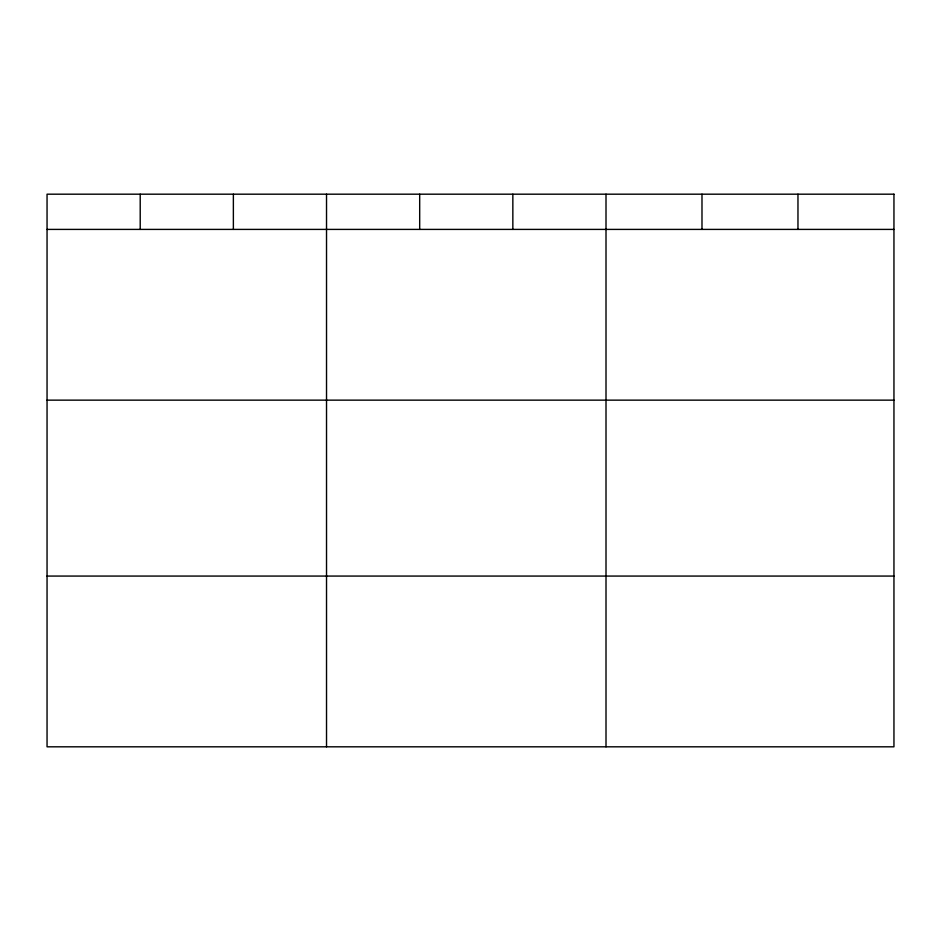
<?xml version="1.0" encoding="UTF-8"?>
<svg xmlns="http://www.w3.org/2000/svg" width="941" height="941" viewBox="0 0 941 941"><rect width="100%" height="100%" fill="white"/><g stroke="black" fill="none" stroke-linecap="round" stroke-linejoin="round"><path stroke-width="1.41" d="M47.05 229.404L893.95 229.404M47.05 400.148L893.95 400.148M47.05 576.068L893.95 576.068M797.968 194.187L797.968 229.404M701.986 194.187L701.986 229.404M606.004 194.187L606.004 746.813M512.845 194.187L512.845 229.404M419.686 194.187L419.686 229.404M326.527 194.187L326.527 746.813M233.368 194.187L233.368 229.404M140.209 194.187L140.209 229.404M893.95 194.187L47.05 194.187L47.05 746.813L893.95 746.813L893.95 194.187"/></g></svg>
